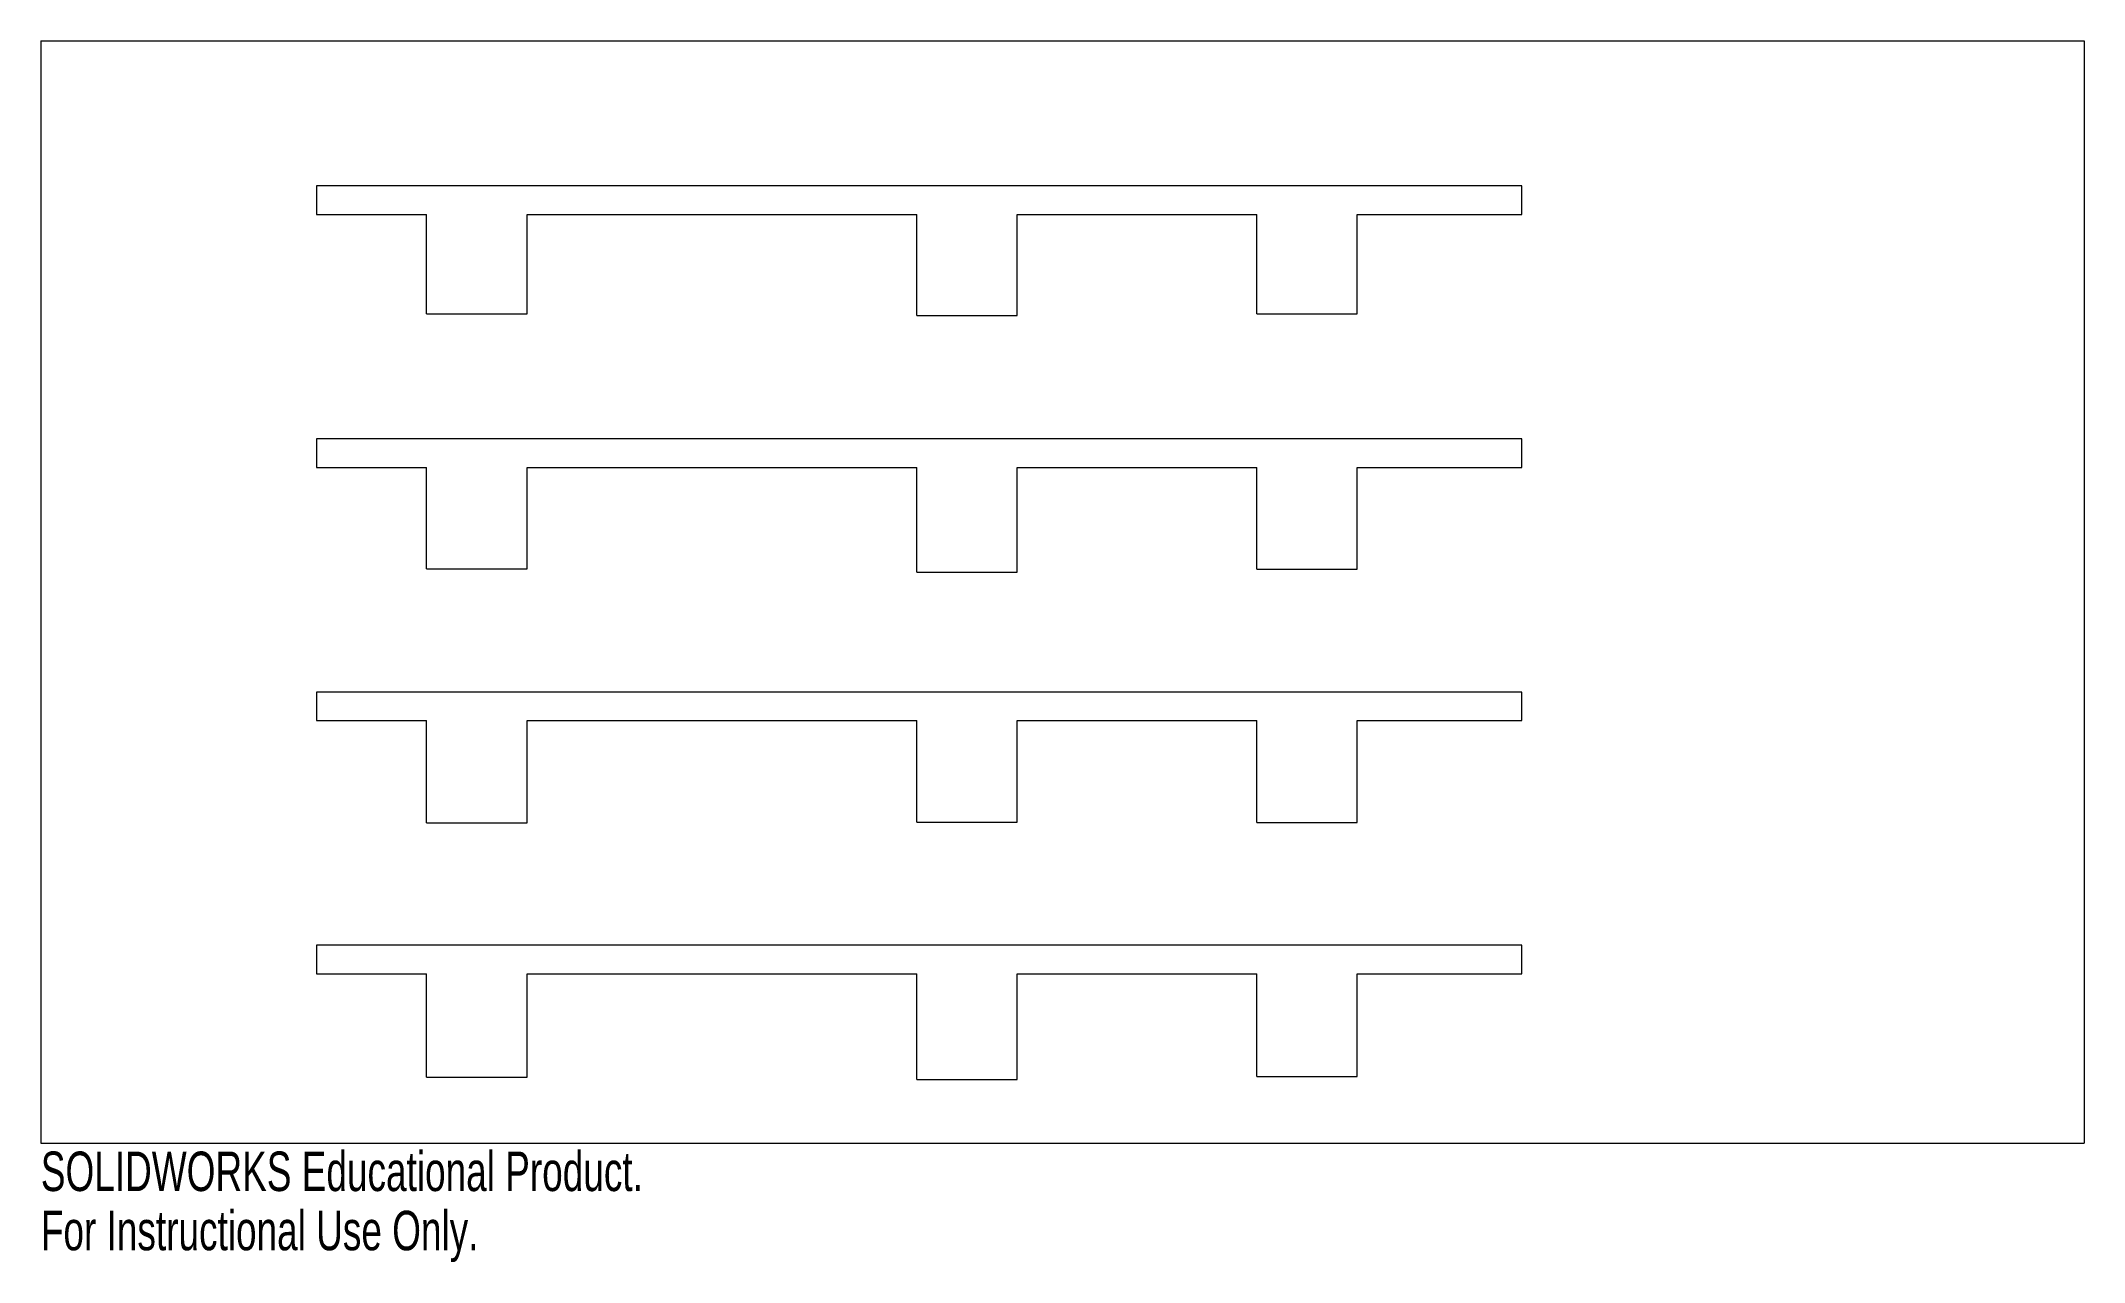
# Model space of a CAD drawing. Header units: millimetres. Extents: x -101 to 149, y -73 to 76.
import ezdxf

# ---------------------------------------------------------------- set-up
doc = ezdxf.new("R2010")
doc.units = ezdxf.units.MM
doc.styles.add('SLDTEXTSTYLE0', font='TXT', dxfattribs={"width": 0.7})

msp = doc.modelspace()

# ---------------------------------------------------------------- linework, layer by layer
at = {"color": 7, "linetype": 'Continuous', "lineweight": 15}
for p, q in [((-101.17, 76.23), (148.89, 76.23)), ((-101.17, 76.23), (-101.17, -58.77)), ((148.89, 76.23), (148.89, -58.77)), ((-67.42, 58.48), (-67.42, 54.98)), ((80.08, 58.48), (-67.42, 58.48)), ((80.08, 54.98), (80.08, 58.48)), ((-67.42, 54.98), (-53.97, 54.98)), ((-53.97, 42.81), (-53.97, 54.98)), ((-41.67, 54.98), (6.02, 54.98)), ((-41.67, 42.81), (-41.67, 54.98)), ((6.02, 42.61), (6.02, 54.98)), ((18.32, 54.98), (47.63, 54.98)), ((18.32, 42.61), (18.32, 54.98)), ((47.63, 42.79), (47.63, 54.98)), ((59.93, 54.98), (80.08, 54.98)), ((59.93, 42.79), (59.93, 54.98)), ((-53.97, 42.81), (-41.67, 42.81)), ((6.02, 42.61), (18.32, 42.61)), ((47.63, 42.79), (59.93, 42.79)), ((-67.42, 27.48), (-67.42, 23.98)), ((80.08, 27.48), (-67.42, 27.48)), ((80.08, 23.98), (80.08, 27.48)), ((-67.42, 23.98), (-53.97, 23.98)), ((-53.97, 11.59), (-53.97, 23.98)), ((-41.67, 23.98), (6.02, 23.98)), ((-41.67, 11.59), (-41.67, 23.98)), ((6.02, 11.18), (6.02, 23.98)), ((18.32, 23.98), (47.63, 23.98)), ((18.32, 11.18), (18.32, 23.98)), ((47.63, 11.54), (47.63, 23.98)), ((59.93, 23.98), (80.08, 23.98)), ((59.93, 11.54), (59.93, 23.98)), ((-53.97, 11.59), (-41.67, 11.59)), ((6.02, 11.18), (18.32, 11.18)), ((47.63, 11.54), (59.93, 11.54)), ((-67.42, -3.52), (-67.42, -7.02)), ((80.08, -3.52), (-67.42, -3.52)), ((80.08, -7.02), (80.08, -3.52)), ((-67.42, -7.02), (-53.97, -7.02)), ((-53.97, -19.52), (-53.97, -7.02)), ((-41.67, -7.02), (6.02, -7.02)), ((-41.67, -19.52), (-41.67, -7.02)), ((6.02, -19.44), (6.02, -7.02)), ((18.32, -7.02), (47.63, -7.02)), ((18.32, -19.44), (18.32, -7.02)), ((47.63, -19.48), (47.63, -7.02)), ((59.93, -7.02), (80.08, -7.02)), ((59.93, -19.48), (59.93, -7.02)), ((-53.97, -19.52), (-41.67, -19.52)), ((6.02, -19.44), (18.32, -19.44)), ((47.63, -19.48), (59.93, -19.48)), ((-67.42, -34.52), (-67.42, -38.02)), ((80.08, -34.52), (-67.42, -34.52)), ((80.08, -38.02), (80.08, -34.52)), ((-67.42, -38.02), (-53.97, -38.02)), ((-53.97, -50.66), (-53.97, -38.02)), ((-41.67, -38.02), (6.02, -38.02)), ((-41.67, -50.66), (-41.67, -38.02)), ((6.02, -50.96), (6.02, -38.02)), ((18.32, -38.02), (47.63, -38.02)), ((18.32, -50.96), (18.32, -38.02)), ((47.63, -50.6), (47.63, -38.02)), ((59.93, -38.02), (80.08, -38.02)), ((59.93, -50.6), (59.93, -38.02)), ((-53.97, -50.66), (-41.67, -50.66)), ((6.02, -50.96), (18.32, -50.96)), ((47.63, -50.6), (59.93, -50.6)), ((-101.17, -58.77), (148.89, -58.77))]:
    msp.add_line(p, q, dxfattribs=at)

# ---------------------------------------------------------------- texts
at = {"color": 7, "linetype": 'Continuous', "char_height": 4.8336, "attachment_point": 1, "style": 'SLDTEXTSTYLE0'}
for s, insert in [('SOLIDWORKS Educational Product.', (-101.17, -59.79)), ('For Instructional Use Only.', (-101.17, -67.04))]:
    msp.add_mtext(s, dxfattribs=dict(at, insert=insert))

doc.saveas('drawing.dxf')
